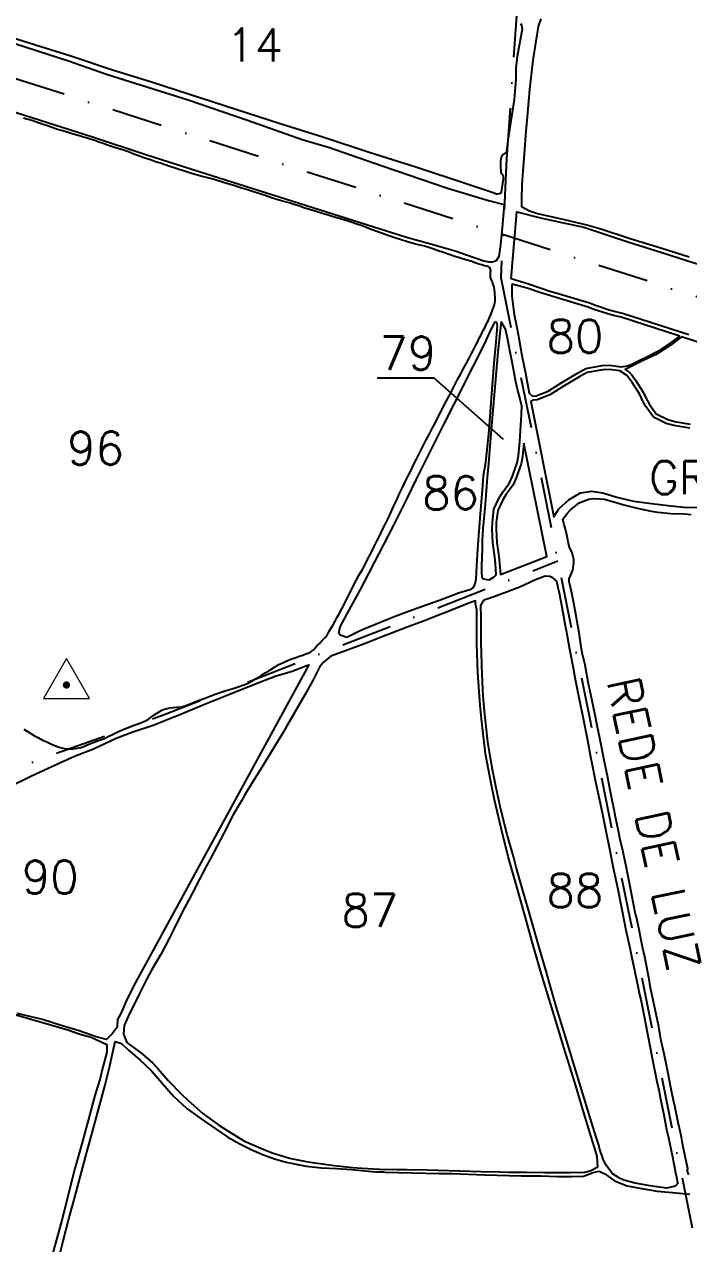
# Model space of a CAD drawing. Extents: x 725070 to 730320, y 7821509 to 7828934.
# Drawn here: x 727910 to 728562, y 7824190 to 7825386 of the extents above; entities that cross this region are included whole.
import ezdxf
from ezdxf.enums import TextEntityAlignment as Align

# ---------------------------------------------------------------- set-up
doc = ezdxf.new("R2010")
doc.units = 0
doc.header["$MEASUREMENT"] = 0
doc.linetypes.add('CONTINUO', pattern=[0])
doc.linetypes.add('DASHDOT', pattern=[1, 0.5, -0.25, 0, -0.25])
for name, color, linetype in [('0114000751', 1, 'Continuous'), ('0114000751014', 5, 'Continuous'), ('GROTA', 1, 'Continuous'), ('REDE_DE_LUZ', 6, 'DASHDOT'), ('TEXTO', 7, 'Continuous')]:
    doc.layers.add(name, color=color, linetype=linetype)
for name, color, linetype, lineweight in [('0114000751077', 5, 'Continuous', 25), ('0114000751079', 5, 'Continuous', 25), ('0114000751080', 5, 'Continuous', 25), ('0114000751081', 5, 'Continuous', 25), ('0114000751086', 5, 'Continuous', 25), ('0114000751087', 5, 'Continuous', 25), ('0114000751088', 5, 'Continuous', 25), ('0114000751089', 5, 'Continuous', 25), ('0114000751090', 5, 'Continuous', 25), ('0114000751091', 5, 'Continuous', 25), ('0114000751096', 5, 'Continuous', 25)]:
    doc.layers.add(name, color=color, linetype=linetype, lineweight=lineweight)
doc.styles.add('Simplex', font='simplex.shx')

msp = doc.modelspace()

# ---------------------------------------------------------------- linework, layer by layer
at = {"layer": '0114000751', "flags": 128}
msp.add_lwpolyline([(727942.6, 7824170), (727948.1, 7824192.6), (727953.7, 7824214.1), (727959.4, 7824235.4), (727971.3, 7824279.4), (727977.5, 7824302), (727988.8, 7824344.2), (727993.1, 7824361.3), (727999.2, 7824388.1), (728005.4, 7824386.1), (728012.3, 7824379.5), (728023, 7824370.3), (728034.6, 7824359.2), (728045.2, 7824347.2), (728056.3, 7824334.6), (728069.4, 7824322.5), (728083.5, 7824312.3), (728097.1, 7824302.7), (728109.5, 7824294.4), (728121.5, 7824287.6), (728133, 7824281.9), (728144.5, 7824276.9), (728155.3, 7824273), (728166.8, 7824269.6), (728186.3, 7824265.9), (728201.5, 7824264.3), (728217, 7824263.4), (728231, 7824262.5), (728254.4, 7824260.4), (728262.2, 7824260.2), (728264, 7824260.1), (728316.9, 7824258.6), (728329.4, 7824258.5), (728361.6, 7824257.3), (728397.6, 7824256.4), (728416.5, 7824256.3), (728433, 7824255.8), (728446.9, 7824255.6), (728458.5, 7824256.1), (728467.9, 7824259.7), (728473.8, 7824261), (728479.4, 7824258.4), (728488.8, 7824251.3), (728501.2, 7824246.5), (728515.8, 7824243.8), (728530.9, 7824241.2), (728545.8, 7824239.9), (728562.9, 7824238.3)], dxfattribs=at)
at = {"layer": '0114000751014', "linetype": 'ByBlock'}
msp.add_lwpolyline([(728396.8, 7825386.4), (728397.6, 7825384.9), (728398.1, 7825383.4), (728398.4, 7825380.7), (728393.6, 7825354.2), (728392, 7825342.7), (728392.1, 7825331.8), (728390.5, 7825312), (728385, 7825276.2), (728382.8, 7825259.4), (728380.9, 7825258.8), (728378.7, 7825257.3), (728377.8, 7825255.3), (728377.2, 7825251.1), (728377, 7825247.3), (728377.3, 7825240), (728378.9, 7825238.2), (728379.8, 7825237.2), (728379.6, 7825233.8), (728377.7, 7825221.1), (728377.5, 7825220.4), (728377.3, 7825220), (728377, 7825219.7), (728376.6, 7825219.6), (728376.3, 7825219.5), (728375.5, 7825219.3), (728374.2, 7825219.2), (728373.1, 7825219.2), (728368.9, 7825220.7), (728344.4, 7825228.8), (728293.9, 7825245.4), (728248.2, 7825260), (728203.7, 7825274.6), (728161, 7825288), (728117.5, 7825302.2), (728084.2, 7825312.9), (728034.7, 7825328.8), (727995.4, 7825341), (727955.5, 7825354.5), (727920.9, 7825365.1), (727863.6, 7825383.3)], dxfattribs=at)
at = {"layer": '0114000751077', "linetype": 'CONTINUO'}
msp.add_lwpolyline([(728416.5, 7825390.9), (728414.2, 7825383.4), (728410.7, 7825362.8), (728408.9, 7825350.4), (728405.5, 7825321.6), (728402.8, 7825291.4), (728401.6, 7825276.9), (728400.6, 7825262.9), (728398, 7825228.7), (728397.6, 7825213.7), (728397.6, 7825207.1), (728405.7, 7825202.6), (728413.3, 7825200.2), (728435.3, 7825195.1), (728461.8, 7825189), (728475.6, 7825185.1), (728504.2, 7825175.7), (728535.5, 7825166), (728562.1, 7825157.5)], dxfattribs=at)
at = {"layer": '0114000751079', "linetype": 'CONTINUO', "elevation": 736.5}
msp.add_lwpolyline([(728377.7, 7825094), (728376.7, 7825085.3), (728374.4, 7825064), (728367.7, 7824984.3), (728365.2, 7824955), (728364, 7824941.1), (728361.9, 7824914.9), (728359.8, 7824890.9), (728359.2, 7824880.2), (728359, 7824870.8), (728358.6, 7824854.6), (728358.5, 7824847.7), (728358.7, 7824843.8), (728360, 7824841.7), (728366, 7824840.9), (728370.8, 7824843.8), (728373, 7824845.8), (728372.2, 7824856.9), (728371.5, 7824863.1), (728369.5, 7824877.1), (728368.8, 7824890.7), (728369.1, 7824897.3), (728370.7, 7824910.1), (728375.9, 7824921.2), (728379, 7824926.4), (728385.9, 7824936.1), (728388.8, 7824942.5), (728393.6, 7824955.6), (728394.6, 7824962.4), (728396.1, 7824976.6), (728397.6, 7825003.1), (728398.1, 7825011.3), (728395.6, 7825020.6), (728394.1, 7825026.4), (728392.3, 7825035), (728388.8, 7825052.7), (728386.9, 7825062.5), (728383.6, 7825079.4), (728382, 7825086.6)], close=True, dxfattribs=at)
at = {"layer": '0114000751080', "linetype": 'CONTINUO'}
msp.add_lwpolyline([(728553, 7825079.7), (728495.6, 7825098.3), (728489.2, 7825099.8), (728482.5, 7825101.6), (728468.8, 7825106), (728463.2, 7825108.2), (728435.8, 7825116.4), (728423.2, 7825120.2), (728416.8, 7825122.3), (728403.4, 7825127), (728388.4, 7825130.7), (728388.3, 7825130), (728388.2, 7825126.1), (728388.1, 7825118.9), (728390.4, 7825100.9), (728392.8, 7825090), (728394.8, 7825079.9), (728398.1, 7825060.8), (728401.6, 7825043.6), (728403, 7825036.2), (728405.1, 7825023.9), (728408.5, 7825020.9), (728412.2, 7825021.3), (728423.7, 7825025.7), (728437.3, 7825034.4), (728452.7, 7825043.5), (728460.7, 7825048.2), (728476.9, 7825050.9), (728483.9, 7825051.2), (728495.4, 7825049.8), (728501.6, 7825050.8), (728505.9, 7825052.4), (728511.3, 7825055), (728522.5, 7825060.4), (728528.2, 7825063.3), (728533.5, 7825066.2), (728543, 7825072.4), (728553, 7825079.7)], close=True, dxfattribs=at)
at = {"layer": '0114000751081', "linetype": 'CONTINUO'}
msp.add_lwpolyline([(728662.6, 7825044.2), (728554.8, 7825079.1), (728545, 7825071.6), (728540, 7825068.2), (728529, 7825061.6), (728517.6, 7825056.1), (728499.3, 7825047.2), (728503.4, 7825044.6), (728505.5, 7825042.1), (728509.6, 7825036.8), (728516.9, 7825025), (728519.9, 7825018.5), (728523.1, 7825012.9), (728529.7, 7825003.6), (728541.2, 7824998.1), (728547.9, 7824996.1), (728563, 7824993.6)], dxfattribs=at)
at = {"layer": '0114000751086', "linetype": 'CONTINUO', "elevation": 736.6}
msp.add_lwpolyline([(728371.9, 7825094.3), (728373.3, 7825093.2), (728373.7, 7825090.6), (728372.8, 7825077.8), (728372.2, 7825070.3), (728370.7, 7825053.3), (728369.4, 7825036.2), (728368.7, 7825027.6), (728367.3, 7825010.2), (728365.9, 7824992.3), (728365.2, 7824983.9), (728363.7, 7824968.2), (728361.9, 7824953.5), (728361.2, 7824948.4), (728360.1, 7824942.8), (728359, 7824928.6), (728357.1, 7824905.7), (728356.1, 7824892.9), (728354.5, 7824871.2), (728353.8, 7824860.4), (728353.5, 7824854.4), (728352.8, 7824841.3), (728351.9, 7824836.5), (728349.9, 7824833), (728346.9, 7824831.1), (728336, 7824827.6), (728330.1, 7824825.6), (728317.3, 7824820.6), (728305.3, 7824816.3), (728286.9, 7824809.7), (728273.8, 7824804.8), (728267.3, 7824802.3), (728254.4, 7824797), (728242.3, 7824792), (728236.7, 7824789.5), (728226.4, 7824784.4), (728219.9, 7824786.5), (728218.6, 7824788.6), (728219.7, 7824794.7), (728226.8, 7824807.6), (728230.7, 7824814.8), (728239.3, 7824830.6), (728262.7, 7824875.5), (728272.5, 7824894.5), (728277.1, 7824903.7), (728285.9, 7824921.2), (728294.4, 7824938.8), (728298.9, 7824948), (728308.4, 7824967), (728317.5, 7824985.4), (728322.1, 7824994.6), (728331.5, 7825013), (728341, 7825031.7), (728345.7, 7825041.1), (728355.5, 7825060.3), (728363, 7825075.6), (728366.1, 7825082.1), (728371.6, 7825093.5)], close=True, dxfattribs=at)
at = {"layer": '0114000751087', "linetype": 'CONTINUO', "elevation": 741.9}
msp.add_lwpolyline([(728007.9, 7824403.8), (728007.4, 7824395.4), (728010.4, 7824387), (728014.4, 7824384.2), (728025.5, 7824375.9), (728035.8, 7824367), (728041, 7824361.7), (728051.3, 7824349.6), (728063.8, 7824336.7), (728070.6, 7824330.3), (728085.1, 7824317.5), (728100.9, 7824306.1), (728109, 7824300.7), (728126, 7824290.4), (728144.2, 7824282.4), (728153, 7824279), (728170, 7824273.7), (728186.4, 7824270.5), (728195.1, 7824269), (728213.8, 7824266.4), (728232.1, 7824264.6), (728241, 7824263.9), (728258.3, 7824262.9), (728276, 7824262.7), (728285.4, 7824262.5), (728305.3, 7824262.1), (728326.4, 7824261.6), (728336.9, 7824261.3), (728357.7, 7824260.6), (728376, 7824260.2), (728385, 7824260.1), (728402.7, 7824260.1), (728420.6, 7824259.6), (728429.2, 7824259.5), (728445.7, 7824259.5), (728459.9, 7824260.1), (728465.2, 7824261.2), (728472.6, 7824265.1), (728471.8, 7824275.3), (728469.3, 7824284.2), (728466.2, 7824294.5), (728458.9, 7824318.1), (728451, 7824344.6), (728447.1, 7824357.4), (728439.3, 7824382.3), (728434.7, 7824397.4), (728416.4, 7824457.3), (728408.2, 7824485.9), (728404.2, 7824500.1), (728396.3, 7824528.4), (728388.4, 7824555.9), (728384.7, 7824569.6), (728377.6, 7824597.3), (728371.3, 7824625), (728368.2, 7824639.6), (728362.3, 7824670.1), (728358.7, 7824701.6), (728357.2, 7824717.6), (728354.8, 7824750), (728354, 7824778), (728353.8, 7824790.3), (728354, 7824811.5), (728352.6, 7824817.3), (728352.6, 7824820.2), (728348.6, 7824818.8), (728342.7, 7824816.5), (728327.3, 7824810.4), (728309.8, 7824803.6), (728301.4, 7824800.4), (728285.4, 7824794.4), (728269.6, 7824788.1), (728261.8, 7824785.1), (728246.4, 7824779.1), (728231.1, 7824773.4), (728224, 7824770.8), (728210.5, 7824766), (728203.2, 7824759.9), (728199.7, 7824755.3), (728193.3, 7824742.7), (728186.1, 7824729.8), (728182.5, 7824723.4), (728175.3, 7824710.9), (728167.2, 7824697.1), (728163.2, 7824690.2), (728155.2, 7824676.6), (728142.7, 7824656.5), (728134.6, 7824643.5), (728126.7, 7824630.5), (728122.9, 7824624), (728115.3, 7824610.9), (728105.6, 7824592.5), (728099.1, 7824580.1), (728092.3, 7824566.9), (728088.8, 7824560.3), (728081.6, 7824546.7), (728074.5, 7824533.3), (728070.9, 7824526.4), (728067.2, 7824519.3), (728063.5, 7824512.3), (728056.3, 7824497.6), (728052.4, 7824489.9), (728044.1, 7824474.2), (728034.8, 7824457.9), (728030.6, 7824450.1), (728023.1, 7824435.3), (728016.3, 7824421.9), (728013.3, 7824415.6)], close=True, dxfattribs=at)
at = {"layer": '0114000751088', "linetype": 'CONTINUO', "elevation": 737.7}
msp.add_lwpolyline([(728361.7, 7824821.5), (728366.1, 7824822.9), (728370.4, 7824824.4), (728383, 7824829), (728395.2, 7824833.7), (728400.9, 7824836.2), (728411.5, 7824841.3), (728420.9, 7824844.6), (728421.2, 7824844.6), (728425.4, 7824844.5), (728427.5, 7824843.4), (728431.9, 7824839.4), (728433.5, 7824833.2), (728434.5, 7824828.1), (728437.1, 7824814.2), (728440.2, 7824797.8), (728441.7, 7824789.5), (728444.9, 7824772.8), (728448.3, 7824754.4), (728450, 7824745.2), (728453.6, 7824727), (728457.1, 7824709.7), (728462.3, 7824683.5), (728465.5, 7824667.3), (728467, 7824659.5), (728470.1, 7824644.5), (728474.3, 7824624.6), (728476.8, 7824612.7), (728480.1, 7824596.3), (728484.2, 7824575.4), (728487.3, 7824560.1), (728488.9, 7824552.5), (728492.1, 7824537.4), (728495.3, 7824522.4), (728496.9, 7824514.4), (728500.2, 7824497.2), (728504, 7824479.9), (728505.7, 7824471.7), (728508.8, 7824456.4), (728512.1, 7824440.6), (728513.5, 7824434.2), (728514.7, 7824429.3), (728518.2, 7824410.8), (728520.9, 7824397.2), (728524.2, 7824380.4), (728525.9, 7824371.6), (728529.2, 7824355.4), (728530.6, 7824348.9), (728532.7, 7824339.2), (728534.2, 7824331.4), (728537.3, 7824316.2), (728540.1, 7824301.9), (728541.2, 7824296.5), (728541.5, 7824295.2), (728545.7, 7824275.1), (728548.8, 7824259.2), (728550.2, 7824253.8), (728550.3, 7824250.9), (728550.9, 7824248.7), (728550.4, 7824248.1), (728548.4, 7824246.2), (728539.9, 7824244.4), (728528.1, 7824246), (728522, 7824247), (728509.3, 7824249.3), (728498.2, 7824252.1), (728493.7, 7824253.9), (728486.6, 7824258.5), (728480.8, 7824266.8), (728478.3, 7824271.8), (728474.2, 7824283.3), (728473.8, 7824285.3), (728470.9, 7824294.3), (728465.1, 7824313.3), (728448.6, 7824366.8), (728442.1, 7824388.3), (728431.8, 7824422.3), (728425.3, 7824445.3), (728421.9, 7824457.2), (728414.6, 7824481.5), (728408.2, 7824504.4), (728404.9, 7824515.8), (728398.4, 7824538.4), (728392.6, 7824559.1), (728389.8, 7824569.4), (728383.9, 7824589.8), (728379.2, 7824609), (728376.9, 7824618.4), (728372.8, 7824636.7), (728369.2, 7824654.8), (728367.5, 7824663.9), (728364.6, 7824682), (728362.6, 7824699.8), (728361.7, 7824708.7), (728360.1, 7824726.8), (728359.1, 7824747.6), (728358.8, 7824758.2), (728358.2, 7824779.6), (728358, 7824796.5), (728358, 7824803.7), (728357.8, 7824815.6), (728360.4, 7824820.1), (728361.2, 7824821.3)], close=True, dxfattribs=at)
at = {"layer": '0114000751089', "linetype": 'CONTINUO', "elevation": 735.8}
msp.add_lwpolyline([(728562, 7824257.2), (728560.7, 7824260.6), (728560.5, 7824262.3), (728560.8, 7824263.3), (728559.6, 7824269.5), (728558.4, 7824275.3), (728556, 7824286.5), (728554.6, 7824294.4), (728553.7, 7824298.9), (728551.5, 7824308.6), (728548.4, 7824323.2), (728546.9, 7824330.1), (728544.1, 7824343), (728541.6, 7824356.7), (728540.2, 7824363.3), (728537.5, 7824375.9), (728534.7, 7824388.8), (728533.7, 7824394.5), (728532.2, 7824404.2), (728528.9, 7824419.6), (728527.3, 7824426.9), (728524.3, 7824440.7), (728522.9, 7824449.2), (728522.1, 7824454), (728520, 7824464.4), (728518.2, 7824472.8), (728517.2, 7824477.7), (728514.7, 7824489), (728513, 7824498), (728512.2, 7824502.2), (728510.5, 7824510.1), (728509.4, 7824512.8), (728504, 7824541.6), (728502.1, 7824551.6), (728500.3, 7824560.1), (728496.8, 7824576.6), (728494.3, 7824587.5), (728493.1, 7824593.2), (728490.7, 7824605.2), (728487.9, 7824618.6), (728486.6, 7824624.8), (728484.4, 7824636.1), (728482.1, 7824648.5), (728480.9, 7824654.4), (728478.5, 7824665.5), (728475.7, 7824679.1), (728474.4, 7824685.6), (728472, 7824697.9), (728469.6, 7824709.7), (728468.3, 7824715.8), (728465.6, 7824728.4), (728463.5, 7824738.7), (728462.4, 7824744.5), (728460.1, 7824757.3), (728457.3, 7824769.1), (728456.1, 7824775.4), (728454.3, 7824788.7), (728452.4, 7824799.6), (728451.3, 7824805.5), (728448.9, 7824818), (728446.6, 7824829.4), (728445.7, 7824833.6), (728444.3, 7824838.8), (728444.5, 7824841.9), (728445.3, 7824844.2), (728448.1, 7824850.3), (728449, 7824857.4), (728448.9, 7824860.8), (728447.3, 7824867.2), (728444.9, 7824872.9), (728443.9, 7824876.4), (728442.1, 7824885), (728440.4, 7824891.7), (728439.7, 7824894.8), (728438.4, 7824900.4), (728442.4, 7824905.9), (728445.6, 7824909.1), (728454.4, 7824916.3), (728463.9, 7824919.9), (728468.8, 7824920.6), (728479, 7824919.8), (728491.7, 7824916.2), (728498.2, 7824914.5), (728511.3, 7824911.2), (728525, 7824908.1), (728531.6, 7824907.1), (728544.1, 7824905.8), (728557.5, 7824905.4), (728564.3, 7824905)], dxfattribs=at)
at = {"layer": '0114000751090'}
msp.add_lwpolyline([(727894.5, 7824637.6), (727916.3, 7824648.2), (727937.7, 7824658.1), (727959.1, 7824668), (727977.9, 7824675.2), (728000.1, 7824685.6), (728016.4, 7824691.8), (728036.3, 7824698.3), (728062.4, 7824708.6), (728086, 7824718.7), (728110.6, 7824728.4), (728134, 7824737.8), (728156, 7824746.5), (728172.8, 7824751.2), (728186.2, 7824756.6), (728189.2, 7824757.6), (728017, 7824442.5), (728009.7, 7824427), (728004.8, 7824415.5), (728001.5, 7824409.6), (728001.2, 7824402.2), (727996.2, 7824395.5), (727990.6, 7824390), (727980.3, 7824392.7), (727963.9, 7824398.4), (727946.2, 7824403.9), (727927.9, 7824409.5), (727902.9, 7824415.6)], dxfattribs=at)
at = {"layer": '0114000751091', "linetype": 'CONTINUO', "flags": 128}
msp.add_lwpolyline([(727937.1, 7824404), (727952.7, 7824399.4), (727964.7, 7824395.4), (727975.5, 7824392.2), (727990.9, 7824385.2), (727990.9, 7824377.6), (727985.9, 7824359.2), (727984.8, 7824353.1), (727979.3, 7824335.2), (727972.6, 7824310.6), (727966.4, 7824287.8), (727959.5, 7824263.5), (727946.7, 7824212.8), (727939.7, 7824186.7), (727933.4, 7824162.3), (727926.3, 7824136.4), (727920.2, 7824113.4), (727914.3, 7824090.2), (727907.9, 7824067.4), (727902.3, 7824048.7), (727895.8, 7824030.3), (727880.7, 7823999.6), (727869.8, 7823983), (727858.6, 7823967.6), (727845.8, 7823952.3), (727831.7, 7823936.4), (727815.7, 7823918.6), (727801.6, 7823903.2), (727790.3, 7823890.5), (727776.8, 7823876), (727767.4, 7823865.1), (727749.1, 7823843.6), (727726.8, 7823819.6), (727699.6, 7823790.3), (727686, 7823774.6), (727657.6, 7823741.4), (727645.5, 7823727.7), (727626.3, 7823706.5), (727613.1, 7823692.6), (727585, 7823662.1), (727569.5, 7823645.4), (727554.1, 7823629.6), (727549, 7823624), (727541.5, 7823616.6), (727528, 7823600.9), (727515.8, 7823588.1), (727506.5, 7823577.3), (727495.7, 7823565), (727484.6, 7823553), (727476.9, 7823544.9), (727455.1, 7823521.3), (727441.9, 7823506.3), (727432, 7823508.5), (727434.8, 7823527.2), (727437.7, 7823548.8), (727441, 7823572.7), (727443.9, 7823594.1), (727446.8, 7823616.5), (727453.5, 7823667), (727460.9, 7823719.9), (727464.9, 7823749.8), (727473.8, 7823816.2), (727478.5, 7823849.4), (727487.5, 7823916), (727495.9, 7823978.7), (727507.4, 7824062.3), (727515.1, 7824121.4), (727519.5, 7824152.8), (727523.2, 7824181), (727531.9, 7824242.3), (727535.7, 7824270.5), (727539.4, 7824297.8), (727548.1, 7824363.2), (727550.3, 7824380.6), (727546.8, 7824390.3), (727551.9, 7824396.4), (727559.5, 7824404.9), (727568.3, 7824411.4), (727571, 7824413.2), (727582.3, 7824421.1), (727597.6, 7824430.5), (727602.4, 7824433.4), (727624.1, 7824441.2), (727629.2, 7824451.7), (727636.4, 7824457.6), (727651.4, 7824468.4), (727663, 7824476.1), (727666.6, 7824478.6), (727672.4, 7824481), (727680.9, 7824477.9), (727705.1, 7824470.8)], close=True, dxfattribs=at)
at = {"layer": '0114000751096', "linetype": 'ByBlock', "elevation": 736.3}
msp.add_lwpolyline([(727909.5, 7824694.4), (727916.5, 7824690), (727920.1, 7824687.8), (727923.9, 7824685.8), (727927.9, 7824683.7), (727932.2, 7824681.8), (727936.5, 7824679.8), (727940.7, 7824677.9), (727945.1, 7824676.4), (727949.4, 7824675.4), (727953.8, 7824675.1), (727957.9, 7824675.2), (727961.9, 7824675.6), (727965.7, 7824676.5), (727969.5, 7824678), (727973.2, 7824679.6), (727977, 7824681.1), (727980.9, 7824682.5), (727984.7, 7824683.9), (727988.5, 7824685.3), (727992.3, 7824687.2), (727996.4, 7824689.3), (728000.5, 7824691.2), (728004.8, 7824693), (728009.1, 7824694.9), (728013.4, 7824696.7), (728017.7, 7824698.3), (728021.7, 7824699.7), (728025.5, 7824701.1), (728028.8, 7824702.5), (728031.9, 7824704.1), (728034.5, 7824706.1), (728037.1, 7824708), (728039.7, 7824709.8), (728042.2, 7824711.5), (728044.9, 7824712.9), (728047.5, 7824714), (728050.2, 7824714.8), (728053.2, 7824715.4), (728056.2, 7824715.7), (728059.1, 7824715.8), (728061.8, 7824715.9), (728064.4, 7824716.3), (728067.5, 7824717.2), (728071.9, 7824718.8), (728076.6, 7824720.8), (728081.4, 7824722.7), (728086.3, 7824724.6), (728091.3, 7824726.5), (728096.3, 7824728.4), (728101.2, 7824730.1), (728105.8, 7824731.6), (728110.4, 7824733), (728114.9, 7824734.4), (728119.6, 7824735.9), (728124.3, 7824737.6), (728128.8, 7824739.3), (728133.1, 7824741.6), (728137.4, 7824744.1), (728141.9, 7824746.8), (728146.4, 7824749.5), (728150.8, 7824752.4), (728155.3, 7824755.2), (728159.7, 7824757.7), (728164.1, 7824759.8), (728168.3, 7824761.7), (728172.4, 7824763.3), (728176.4, 7824764.7), (728180, 7824765.9), (728183.2, 7824767.1), (728186.1, 7824768.2), (728189, 7824769.3), (728191.5, 7824770.6), (728193.5, 7824772.2), (728195.4, 7824774.1), (728197.4, 7824776.3), (728199.4, 7824778.5), (728201.3, 7824780.4), (728203.2, 7824782.2), (728205.1, 7824784.2), (728207, 7824786.7), (728208.8, 7824789.8), (728210.8, 7824793.1), (728212.8, 7824796.6), (728214.8, 7824800.3), (728217, 7824804.1), (728219.3, 7824808.3), (728221.9, 7824813), (728224.5, 7824818.1), (728227.1, 7824823.6), (728229.9, 7824829), (728232.7, 7824834.6), (728235.6, 7824840.2), (728238.6, 7824845.6), (728241.6, 7824851.1), (728244.6, 7824856.6), (728247.3, 7824862), (728250.1, 7824867.4), (728252.9, 7824872.9), (728255.8, 7824878.6), (728258.7, 7824884.4), (728261.5, 7824890.1), (728264.3, 7824895.8), (728267.1, 7824901.6), (728269.8, 7824907.5), (728272.6, 7824913.5), (728275.4, 7824919.4), (728278.1, 7824925.4), (728280.9, 7824931.3), (728283.7, 7824937), (728286.5, 7824942.7), (728289.4, 7824948.5), (728292.2, 7824954.2), (728295, 7824959.9), (728297.9, 7824965.6), (728300.8, 7824971.6), (728303.9, 7824977.6), (728307, 7824983.4), (728310, 7824989.1), (728312.9, 7824994.6), (728315.7, 7825000.1), (728318.5, 7825005.6), (728321.4, 7825011.4), (728324.3, 7825017), (728327.4, 7825022.4), (728330.1, 7825027.5), (728332.7, 7825032.7), (728335.4, 7825037.9), (728338.1, 7825042.9), (728340.9, 7825048.1), (728343.6, 7825053.2), (728346.2, 7825058.2), (728348.6, 7825062.8), (728350.9, 7825067.1), (728352.9, 7825070.9), (728354.7, 7825074.4), (728356.3, 7825077.7), (728357.7, 7825080.6), (728359.1, 7825083.4), (728360.5, 7825086.1), (728361.9, 7825088.6), (728362.7, 7825090.3), (728364, 7825093.1), (728365, 7825094.9), (728366.7, 7825098.6), (728367.9, 7825101.7), (728369.1, 7825105.2), (728370.4, 7825108.8), (728371.4, 7825111.7), (728371.8, 7825114.2), (728371.9, 7825116.4), (728371.7, 7825118.4), (728371.5, 7825120.5), (728371.4, 7825122.8), (728371.2, 7825125.3), (728370.8, 7825127.8), (728370.2, 7825129.8), (728369.6, 7825131.3), (728369.1, 7825132.7), (728368.6, 7825134.1), (728367.8, 7825135.6), (728367.3, 7825137.2), (728367.2, 7825138.9), (728367.2, 7825140.8), (728367.4, 7825142.7), (728367.5, 7825144.1), (728367.4, 7825145.2), (728367, 7825146.3), (728366.4, 7825147), (728365.9, 7825147.6), (728365, 7825148), (728363.6, 7825148.4), (728361.4, 7825148.9), (728358.8, 7825149.6), (728355.8, 7825150.5), (728352.2, 7825151.8), (728348.1, 7825153.2), (728343.2, 7825154.6), (728338, 7825156.3), (728332.4, 7825158), (728326.7, 7825159.9), (728321.2, 7825161.7), (728315.9, 7825163.4), (728310.6, 7825165.4), (728305.7, 7825167.1), (728301.1, 7825168.4), (728296.6, 7825169.5), (728291.5, 7825170.7), (728285.9, 7825172.3), (728279.8, 7825174.1), (728273.6, 7825176.2), (728267.4, 7825178.3), (728261.2, 7825180.5), (728254.9, 7825182.8), (728248.6, 7825185.2), (728242.3, 7825187.5), (728236.3, 7825189.7), (728230.6, 7825191.7), (728224.8, 7825193.4), (728218.9, 7825195.1), (728213, 7825196.9), (728207, 7825198.7), (728201.1, 7825200.5), (728195.3, 7825202.3), (728189.7, 7825204), (728184.2, 7825205.8), (728179.1, 7825207.5), (728174.4, 7825209), (728169.7, 7825210.5), (728164.4, 7825211.9), (728158.6, 7825213.6), (728152.5, 7825215.5), (728146.2, 7825217.6), (728139.9, 7825219.7), (728133.8, 7825221.7), (728127.9, 7825223.6), (728122.2, 7825225.4), (728116.5, 7825227.2), (728111, 7825228.8), (728105.5, 7825230.5), (728100.2, 7825232.1), (728095.3, 7825233.6), (728090, 7825235), (728084.4, 7825236.4), (728078.7, 7825238), (728072.9, 7825239.6), (728067.2, 7825241.5), (728061.9, 7825243.3), (728057.1, 7825244.9), (728052.6, 7825246.3), (728048.1, 7825247.7), (728043.5, 7825249.3), (728038.6, 7825250.9), (728033.6, 7825252.7), (728028.2, 7825254.5), (728022.9, 7825256.4), (728017.5, 7825258.4), (728012.3, 7825260.4), (728007.1, 7825262.2), (728001.7, 7825263.8), (727996.5, 7825265.4), (727991.7, 7825267), (727987.2, 7825268.6), (727983, 7825270.2), (727979.2, 7825271.6), (727975.5, 7825272.8), (727971.5, 7825274.1), (727967.2, 7825275.3), (727962.7, 7825276.5), (727958, 7825278), (727952.9, 7825279.4), (727947.8, 7825281), (727942.5, 7825282.6), (727937.4, 7825284.3), (727932.7, 7825286), (727928.3, 7825287.5), (727924.4, 7825288.8), (727920.9, 7825289.9), (727917.2, 7825291.2), (727913.6, 7825292.3), (727911.1, 7825293), (727909.2, 7825293.6)], dxfattribs=at)
at = {"layer": 'GROTA'}
msp.add_lwpolyline([(728562.7, 7824989.6), (728547, 7824992.2), (728539.7, 7824994.3), (728527.1, 7825000.4), (728519.8, 7825010.7), (728516.4, 7825016.6), (728513.3, 7825023.1), (728506.3, 7825034.5), (728502.4, 7825039.6), (728500.7, 7825041.6), (728494, 7825045.9), (728483.7, 7825047.2), (728477.4, 7825046.9), (728462.1, 7825044.3), (728454.8, 7825040.1), (728439.4, 7825031), (728425.5, 7825022.1), (728413.2, 7825017.4), (728409, 7825016.9), (728409, 7825016.9), (728406.9, 7825015.7), (728429.4, 7824902.6), (728434.3, 7824910.3), (728444.6, 7824919.7), (728455.6, 7824926.1), (728466.5, 7824927.8), (728477.6, 7824926), (728491.3, 7824922), (728507.5, 7824918.1), (728525.1, 7824915.8), (728541.7, 7824913.7), (728557, 7824912.1), (728574.5, 7824911.8)], dxfattribs=at)
at = {"layer": 'GROTA', "linetype": 'CONTINUO'}
msp.add_lwpolyline([(728399.9, 7824974.7), (728398.6, 7824961.9), (728397.5, 7824954.6), (728392.5, 7824941), (728389.4, 7824934.1), (728382.3, 7824924.2), (728379.4, 7824919.3), (728374.5, 7824908.9), (728373, 7824897), (728372.8, 7824890.8), (728373.5, 7824877.5), (728375.5, 7824863.6), (728376.2, 7824857.2), (728377, 7824846), (728422.5, 7824863.6)], close=True, dxfattribs=at)
at = {"layer": 'REDE_DE_LUZ', "ltscale": 100}
for points in [[(729474.4, 7824828.8), (726410.2, 7825809.5)], [(728399.3, 7825512.7), (728393.5, 7825403.2), (728382.9, 7825253.6), (728377.4, 7825137.4), (728598.9, 7824037.1)]]:
    msp.add_lwpolyline(points, dxfattribs=at)
at = {"layer": 'REDE_DE_LUZ', "linetype": 'ByBlock', "ltscale": 100}
for points in [[(727880, 7825373.5), (727953.3, 7825349.7), (727990.5, 7825336.8), (728070.7, 7825311.5), (728129, 7825291.6), (728182.6, 7825272.8), (728209.3, 7825264.9), (728260.9, 7825246.8), (728325, 7825224.9), (728365.4, 7825212.7), (728380.8, 7825209), (728378.7, 7825186), (728377, 7825169.7), (728375.3, 7825157.9), (728373, 7825153.7), (728369.3, 7825152.5), (728366, 7825152.3), (728360.8, 7825153.4), (728353.1, 7825155.9), (728342.8, 7825159.7), (728333.5, 7825162.7), (728307.5, 7825170.4), (728284.8, 7825176.7), (728081.6, 7825240.8), (728029.1, 7825257.7), (727976.9, 7825275.1), (727872.8, 7825308.1)], [(728387.7, 7825135.9), (728393, 7825201.7), (728416.2, 7825195.9), (728437.3, 7825191.3), (728458.7, 7825186.7), (728474.4, 7825181.3), (728503, 7825171.9), (728534.3, 7825162.1), (728560.9, 7825153.7), (728573.4, 7825149.7)], [(728561.7, 7825081.1), (728496.7, 7825102.1), (728490.2, 7825103.6), (728483.7, 7825105.4), (728470.2, 7825109.7), (728464.5, 7825112), (728437, 7825120.2), (728424.4, 7825124), (728418, 7825126.1), (728404.5, 7825130.8), (728387.7, 7825135.9)]]:
    msp.add_lwpolyline(points, dxfattribs=at)
at = {"layer": 'REDE_DE_LUZ', "ltscale": 100, "flags": 128}
msp.add_lwpolyline([(726705.6, 7823819.5), (727536.3, 7824391.4), (727918.2, 7824662.4), (728049.9, 7824709.7), (728433.4, 7824859.4)], dxfattribs=at)
at = {"layer": 'TEXTO', "linetype": 'Continuous'}
msp.add_lwpolyline([(728379.9, 7824978.5), (728312.1, 7825038.5), (728256.1, 7825038.5)], dxfattribs=at)
at = {"layer": 'TEXTO', "lineweight": 9, "elevation": 726.2, "flags": 128}
msp.add_lwpolyline([(727928.7, 7824724.6), (727973.9, 7824724.6), (727951.3, 7824763.8)], close=True, dxfattribs=at)
at = {"layer": 'TEXTO', "lineweight": 9, "const_width": 3.53, "elevation": 726.2, "flags": 128}
msp.add_lwpolyline([(727949.5, 7824737.7, -1), (727953.1, 7824737.7, -1)], format="xyb", close=True, dxfattribs=at)

# ---------------------------------------------------------------- texts
at = {"layer": 'TEXTO', "linetype": 'Continuous', "style": 'Simplex'}
msp.add_text('14', height=32.5, dxfattribs=at).set_placement((728136, 7825339.3), align=Align.BOTTOM_CENTER)
for s, p in [('80', (728422.3, 7825063.4)), ('79', (728258.4, 7825046.9)), ('96', (727952, 7824953.7)), ('GROTA', (728522.8, 7824924.8)), ('86', (728300.3, 7824909.9)), ('88', (728422.2, 7824519.9)), ('87', (728221.1, 7824500.5))]:
    msp.add_text(s, height=32.5, dxfattribs=at).set_placement(p)
at = {"layer": 'TEXTO', "color": 6, "linetype": 'Continuous', "style": 'Simplex'}
msp.add_text('REDE DE LUZ', height=32.5, rotation=282, dxfattribs=at).set_placement((728481.1, 7824741.7))
at = {"layer": 'TEXTO', "color": 7, "linetype": 'Continuous', "style": 'Simplex'}
msp.add_text('90', height=32.5, dxfattribs=at).set_placement((727907.5, 7824533.1))

doc.saveas('drawing.dxf')
